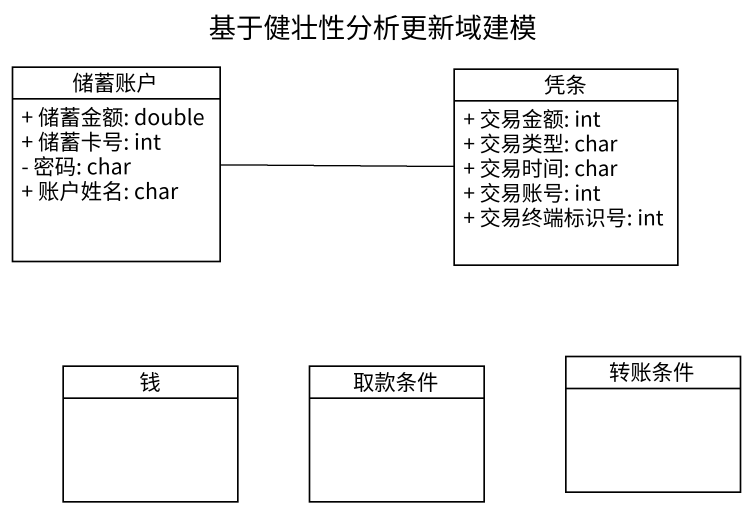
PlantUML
@startuml
title 基于健壮性分析更新域建模
hide circle
hide empty members
skinparam classAttributeIconSize 0
class 储蓄账户 {
  + 储蓄金额: double
  + 储蓄卡号: int
  - 密码: char
  + 账户姓名: char
}
class 凭条 {
  + 交易金额: int
  + 交易类型: char
  + 交易时间: char
  + 交易账号: int
  + 交易终端标识号: int
}
class 钱
class 取款条件
class 转账条件
储蓄账户 -right- 凭条
@enduml
